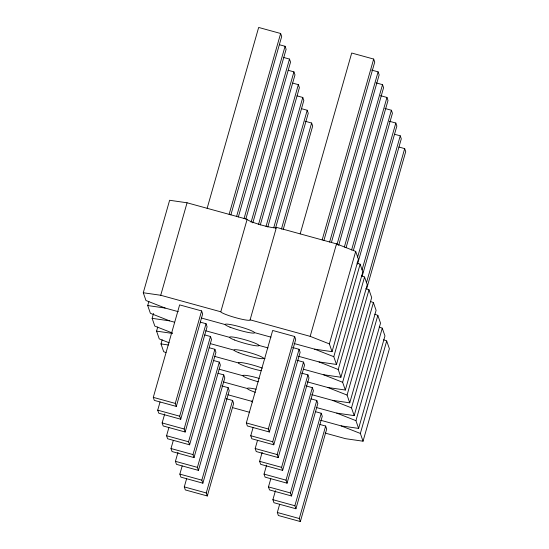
<?xml version="1.0" encoding="UTF-8"?>
<svg xmlns="http://www.w3.org/2000/svg" width="549" height="549" viewBox="0 0 549 549"><rect width="100%" height="100%" fill="white"/><g stroke="black" fill="none" stroke-linecap="round" stroke-linejoin="round"><path stroke-width="0.82" d="M178.315 311.681L165.153 308.058L145.965 300.509L143.282 292.754L169.62 200.275L187.065 202.787L247.139 219.305A15.242 1.75 15.9 0 0 262.491 225.344A15.242 1.75 15.9 0 0 276.442 227.355L336.516 243.873L355.704 251.421L358.387 259.183L332.042 351.655L314.604 349.143L294.031 343.489M174.52 322.208L169.579 320.856L150.392 313.301L147.708 305.546L148.875 301.449M172.475 333.044L154.818 326.092L152.135 318.338L153.535 313.424M143.282 292.754L160.727 295.266L187.065 202.787M169.222 342.809L159.251 338.884L156.561 331.129L157.728 327.039M165.976 352.582L163.677 351.676L160.994 343.921L162.161 339.831M153.288 397.366L179.633 304.887L201.607 310.926L202.656 313.946L176.311 406.425L154.331 400.386L153.288 397.366L175.268 403.405L176.311 406.425M207.145 208.297L258.661 27.45L280.635 33.489L281.685 36.515L230.868 214.892M200.337 322.153L206.04 323.718L207.083 326.744L180.738 419.223L158.764 413.177L157.714 410.158L160.047 401.971M204.763 334.945L210.466 336.51L211.509 339.536L185.164 432.015L163.19 425.969L162.14 422.95L164.707 413.946M175.268 403.405L201.607 310.926M229.125 214.336L280.635 33.489M209.196 347.737L214.892 349.301L215.935 352.328L189.597 444.807L167.617 438.761L166.573 435.741L168.9 427.554M180.738 419.223L179.695 416.197L206.04 323.718M236.592 216.443L285.068 46.281L279.366 44.716M213.623 360.528L219.319 362.1L220.369 365.119L194.023 457.598L172.043 451.553L171 448.533L173.333 440.353M238.341 216.999L286.111 49.307L285.068 46.281M185.164 432.015L184.121 428.989L210.466 336.51M244.065 218.55L289.495 59.079L283.799 57.508M218.049 373.32L223.745 374.892L224.795 377.911L198.45 470.39L176.476 464.351L175.426 461.325L177.993 452.321M245.815 219.106L290.538 62.099L289.495 59.079M332.042 351.655L329.359 343.9L310.171 336.352L250.104 319.834A15.242 1.75 15.9 0 1 236.145 317.823A15.242 1.75 15.9 0 1 220.794 311.784L247.139 219.305M189.597 444.807L188.547 441.78L214.892 349.301M251.071 222.304L293.921 71.871L288.225 70.299M221.666 385.892L228.178 387.683L229.221 390.703L202.876 483.182L180.902 477.143L179.852 474.116L182.186 465.936M252.821 222.86L294.971 74.89L293.921 71.871M194.023 457.598L192.98 454.572L219.319 362.1M258.545 224.404L298.347 84.663L292.651 83.098M226.092 398.684L232.604 400.475L233.648 403.494L207.309 495.973L185.329 489.934L184.286 486.908L186.612 478.728M260.288 224.96L299.397 87.682L298.347 84.663M198.45 470.39L197.407 467.371L223.745 374.892M266.011 226.511L302.78 97.454L297.078 95.89M267.761 227.066L303.823 100.474L302.78 97.454M202.876 483.182L201.833 480.162L228.178 387.683M273.718 227.794L307.207 110.246L301.511 108.681M275.468 228.35L308.25 113.266L307.207 110.246M250.104 319.834L276.442 227.355M207.309 495.973L206.259 492.954L232.604 400.475M281.424 229.084L311.633 123.038L305.12 121.247M283.174 229.64L312.683 126.057L311.633 123.038M246.329 422.943L272.668 330.464L294.648 336.503L295.691 339.522L269.353 432.001L247.373 425.962L246.329 422.943L268.303 428.982L269.353 432.001M300.186 233.874L351.703 53.027L373.677 59.066L374.727 62.092L323.91 240.469M292.562 347.503L299.075 349.294L300.125 352.314L273.779 444.793L251.799 438.754L250.756 435.734L253.089 427.547M296.995 360.295L303.508 362.086L304.551 365.112L278.206 457.585L256.232 451.546L255.182 448.526L257.515 440.339M268.303 428.982L294.648 336.503M322.16 239.913L373.677 59.066M301.422 373.087L307.934 374.878L308.977 377.904L282.632 470.383L260.658 464.337L259.608 461.318L262.175 452.314M273.779 444.793L272.736 441.773L299.075 349.294M329.633 242.02L378.103 71.857L371.598 70.066M305.848 385.885L312.36 387.669L313.404 390.696L287.065 483.175L265.085 477.129L264.042 474.11L266.601 465.106M331.383 242.576L379.153 74.884L378.103 71.857M310.171 336.352L336.516 243.873M278.206 457.585L277.163 454.565L303.508 362.086M336.873 244.95L382.536 84.649L376.024 82.865M311.091 398.897L316.787 400.468L317.837 403.488L291.492 495.967L269.511 489.921L268.468 486.901L270.801 478.721M338.623 245.506L383.579 87.675L382.536 84.649M282.632 470.383L281.589 467.357L307.934 374.878M344.347 247.057L386.963 97.448L380.45 95.656M315.517 411.688L321.213 413.26L322.263 416.279L295.918 508.758L273.944 502.719L272.894 499.693L275.461 490.689M346.096 247.613L388.006 100.467L386.963 97.448M287.065 483.175L286.015 480.149L312.36 387.669M351.58 249.98L391.389 110.239L384.876 108.448M319.943 424.48L325.646 426.051L326.689 429.071L300.344 521.55L278.37 515.511L277.32 512.485L279.654 504.305M353.33 250.536L392.439 113.259L391.389 110.239M329.359 343.9L355.704 251.421M291.492 495.967L290.448 492.94L316.787 400.468M357.653 257.021L395.815 123.031L389.303 121.24M357.523 264.151L396.865 126.05L395.815 123.031M298.457 356.28L319.031 361.935L336.475 364.454L333.785 356.692L360.13 264.213L357.063 263.005M295.918 508.758L294.875 505.739L321.213 413.26M362.079 269.813L400.248 135.823L394.546 134.258M336.475 364.454L362.814 271.975L360.13 264.213M362.189 276.12L401.292 138.842L400.248 135.823M303.707 369.299L323.457 374.727L340.902 377.245L338.218 369.484L364.557 277.012L361.489 275.797M300.344 521.55L299.301 518.531L325.646 426.051M366.506 282.605L404.675 148.614L398.979 147.05M340.902 377.245L367.247 284.766L364.557 277.012M366.615 288.918L405.718 151.634L404.675 148.614M307.31 381.864L327.883 387.519L345.328 390.037L342.645 382.282L368.99 289.803L365.915 288.596M345.328 390.037L371.673 297.558L368.99 289.803M311.743 394.656L332.317 400.31L349.754 402.829L347.071 395.074L373.416 302.595L370.349 301.387M349.754 402.829L376.099 310.35L373.416 302.595M316.169 407.447L336.743 413.102L354.187 415.62L351.497 407.866L377.842 315.387L374.775 314.179M354.187 415.62L380.526 323.141L377.842 315.387M320.595 420.239L341.169 425.894L358.614 428.412L355.93 420.658L382.269 328.178L379.201 326.971M358.614 428.412L384.959 335.933L382.269 328.178M325.022 433.031L345.596 438.692L363.04 441.204L360.357 433.449L386.702 340.97L383.627 339.762M363.04 441.204L389.385 348.725L386.702 340.97M147.708 305.546L165.153 308.058M152.135 318.338L169.579 320.856M156.561 331.129L172.345 333.408M160.994 343.921L168.468 344.998M160.727 295.266L220.794 311.784M201.359 318.015L225.227 324.576M254.53 332.625L270.986 337.155M205.786 330.807L229.654 337.367M258.956 345.424L268.008 347.908M210.219 343.599L234.08 350.159M263.383 358.216L265.03 358.669M214.645 356.39L238.506 362.951M219.072 369.182L242.939 375.742M223.498 381.974L247.366 388.534M227.924 394.765L251.792 401.326M232.357 407.564L249.637 412.313M157.714 410.158L179.695 416.197M250.756 435.734L272.736 441.773M162.14 422.95L184.121 428.989M255.182 448.526L277.163 454.565M166.573 435.741L188.547 441.78M259.608 461.318L281.589 467.357M171 448.533L192.98 454.572M264.042 474.11L286.015 480.149M175.426 461.325L197.407 467.371M268.468 486.901L290.448 492.94M179.852 474.116L201.833 480.162M272.894 499.693L294.875 505.739M184.286 486.908L206.259 492.954M277.32 512.485L299.301 518.531M314.604 349.143L333.785 356.692M319.031 361.935L338.218 369.484M323.457 374.727L342.645 382.282M327.883 387.519L347.071 395.074M332.317 400.31L351.497 407.866M336.743 413.102L355.93 420.658M341.169 425.894L360.357 433.449M252.471 401.985A15.242 1.75 15.9 0 1 252.108 400.942M255.292 392.295A15.242 1.75 15.9 0 1 247.352 388.39A15.242 1.75 15.9 0 1 256.115 389.241M258.284 381.788A15.242 1.75 15.9 0 1 242.926 375.598A15.242 1.75 15.9 0 1 259.197 378.412M261.091 370.74A15.242 1.75 15.9 0 1 241.759 364.92A15.242 1.75 15.9 0 1 242.747 362.772A15.242 1.75 15.9 0 1 262.298 368.118M230.01 327.177A15.242 1.75 15.9 0 0 254.208 333.01A15.242 1.75 15.9 0 0 235.411 325.612A15.242 1.75 15.9 0 0 230.01 327.177M234.437 339.968A15.242 1.75 15.9 0 0 258.641 345.808A15.242 1.75 15.9 0 0 239.838 338.404A15.242 1.75 15.9 0 0 234.437 339.968M238.863 352.76A15.242 1.75 15.9 0 0 263.067 358.6A15.242 1.75 15.9 0 0 244.264 351.195A15.242 1.75 15.9 0 0 238.863 352.76"/></g></svg>
